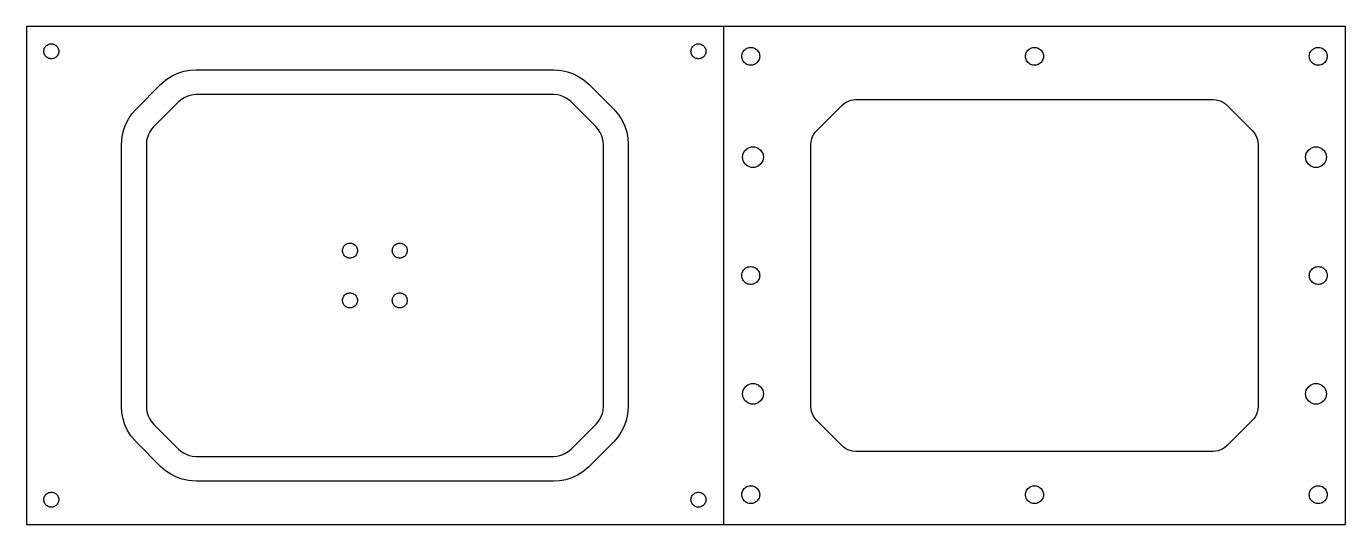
# Model space of a CAD drawing. Extents: x 2 to 407, y 2 to 102.
# Drawn here: x 2.2 to 267.2, y 1.8 to 101.8 of the extents above; entities that cross this region are included whole.
import ezdxf

# ---------------------------------------------------------------- set-up
doc = ezdxf.new("R2010")
doc.units = 0
doc.layers.add('Layer_1', color=7, linetype='CONTINUOUS')

msp = doc.modelspace()

# ---------------------------------------------------------------- linework, layer by layer
at = {"layer": 'Layer_1', "color": 7}
for p, q in [((142.168256, 101.807948), (2.168254, 101.807948)), ((2.168254, 101.807948), (2.168254, 1.807937)), ((267.168255, 101.807948), (142.168256, 101.807948)), ((142.168256, 101.807948), (142.168256, 1.807937)), ((267.168255, 1.807937), (267.168255, 101.807948)), ((6.212154, 97.963749), (6.364554, 98.074447)), ((6.364554, 98.074447), (6.529555, 98.165148)), ((6.529555, 98.165148), (6.704756, 98.234549)), ((6.704756, 98.234549), (6.887156, 98.281347)), ((6.887156, 98.281347), (7.074055, 98.304941)), ((7.074055, 98.30495), (7.262455, 98.30495)), ((7.262455, 98.30495), (7.449354, 98.281356)), ((7.449354, 98.281347), (7.631755, 98.234549)), ((7.631755, 98.234549), (7.806955, 98.165148)), ((7.806955, 98.165148), (7.971957, 98.074447)), ((7.971957, 98.074447), (8.124357, 97.963749)), ((136.212154, 97.963749), (136.364554, 98.074447)), ((136.364554, 98.074447), (136.529555, 98.165148)), ((136.529555, 98.165148), (136.704756, 98.234549)), ((136.704756, 98.234549), (136.887156, 98.281347)), ((136.887156, 98.281347), (137.074055, 98.304941)), ((137.074055, 98.30495), (137.262455, 98.30495)), ((137.262455, 98.30495), (137.449354, 98.281356)), ((137.449354, 98.281347), (137.631754, 98.234549)), ((137.631754, 98.234549), (137.806955, 98.165148)), ((137.806955, 98.165148), (137.971956, 98.074447)), ((137.971956, 98.074447), (138.124356, 97.963749)), ((5.668256, 96.807947), (5.680052, 96.995949)), ((5.680055, 96.619948), (5.668258, 96.807947)), ((5.680055, 96.995949), (5.715356, 97.180949)), ((5.715356, 96.434948), (5.680055, 96.619948)), ((5.715356, 97.180949), (5.773555, 97.360149)), ((5.773555, 96.255748), (5.715356, 96.434948)), ((5.773555, 97.360149), (5.853755, 97.530549)), ((5.853755, 96.085348), (5.773555, 96.255748)), ((5.853755, 97.530549), (5.954756, 97.689649)), ((5.954756, 95.926248), (5.853755, 96.085348)), ((5.954756, 97.689649), (6.074856, 97.834748)), ((6.074856, 95.781149), (5.954756, 95.926248)), ((6.074856, 97.834748), (6.212154, 97.963749)), ((6.212154, 95.652148), (6.074856, 95.781149)), ((6.364554, 95.541449), (6.212154, 95.652148)), ((6.529555, 95.450647), (6.364554, 95.541449)), ((6.704756, 95.381348), (6.529555, 95.450647)), ((7.806955, 95.450647), (7.631755, 95.381348)), ((7.971957, 95.541449), (7.806955, 95.450647)), ((8.124357, 95.652148), (7.971957, 95.541449)), ((8.124357, 97.963749), (8.261756, 97.834748)), ((8.261756, 95.781149), (8.124357, 95.652148)), ((8.261756, 97.834748), (8.381754, 97.689649)), ((8.381754, 95.926248), (8.261756, 95.781149)), ((8.381754, 97.689649), (8.482756, 97.530549)), ((8.482756, 96.085348), (8.381754, 95.926248)), ((8.482756, 97.530549), (8.562955, 97.360149)), ((8.562955, 96.255748), (8.482756, 96.085348)), ((8.562955, 97.360149), (8.621155, 97.180949)), ((8.621155, 96.434948), (8.562955, 96.255748)), ((8.621155, 97.180949), (8.656455, 96.995949)), ((8.656455, 96.619948), (8.621155, 96.434948)), ((8.656455, 96.995949), (8.668255, 96.807947)), ((8.668255, 96.807947), (8.656458, 96.619948)), ((135.668255, 96.807947), (135.680052, 96.995949)), ((135.680055, 96.619948), (135.668255, 96.807947)), ((135.680055, 96.995949), (135.715355, 97.180949)), ((135.715355, 96.434948), (135.680055, 96.619948)), ((135.715355, 97.180949), (135.773555, 97.360149)), ((135.773555, 96.255748), (135.715355, 96.434948)), ((135.773555, 97.360149), (135.853754, 97.530549)), ((135.853754, 96.085348), (135.773555, 96.255748)), ((135.853754, 97.530549), (135.954756, 97.689649)), ((135.954756, 95.926248), (135.853754, 96.085348)), ((135.954756, 97.689649), (136.074754, 97.834748)), ((136.074754, 95.781149), (135.954756, 95.926248)), ((136.074754, 97.834748), (136.212154, 97.963749)), ((136.212154, 95.652148), (136.074754, 95.781149)), ((136.364554, 95.541449), (136.212154, 95.652148)), ((136.529555, 95.450647), (136.364554, 95.541449)), ((136.704756, 95.381348), (136.529555, 95.450647)), ((137.806955, 95.450647), (137.631754, 95.381348)), ((137.971956, 95.541449), (137.806955, 95.450647)), ((138.124356, 95.652148), (137.971956, 95.541449)), ((138.124356, 97.963749), (138.261654, 97.834748)), ((138.261654, 95.781149), (138.124356, 95.652148)), ((138.261654, 97.834748), (138.381754, 97.689649)), ((138.381754, 95.926248), (138.261654, 95.781149)), ((138.381754, 97.689649), (138.482756, 97.530549)), ((138.482756, 96.085348), (138.381754, 95.926248)), ((138.482756, 97.530549), (138.562955, 97.360149)), ((138.562955, 96.255748), (138.482756, 96.085348)), ((138.562955, 97.360149), (138.621155, 97.180949)), ((138.621155, 96.434948), (138.562955, 96.255748)), ((138.621155, 97.180949), (138.656455, 96.995949)), ((138.656455, 96.619948), (138.621155, 96.434948)), ((138.656455, 96.995949), (138.668252, 96.807947)), ((138.668255, 96.807947), (138.656458, 96.619948)), ((145.868255, 95.807949), (145.88245, 96.033549)), ((145.882456, 95.582349), (145.86826, 95.807949)), ((145.882456, 96.033549), (145.924854, 96.255548)), ((145.924854, 95.360347), (145.882456, 95.582349)), ((145.924854, 96.255548), (145.994656, 96.470548)), ((145.994656, 96.470548), (146.090956, 96.675049)), ((146.090956, 96.675049), (146.212055, 96.865949)), ((146.212055, 96.865949), (146.356155, 97.040148)), ((146.356155, 97.040148), (146.520857, 97.194848)), ((146.520857, 97.194848), (146.703756, 97.327747)), ((146.703756, 97.327747), (146.901857, 97.436648)), ((146.901857, 97.436648), (147.112056, 97.519847)), ((147.112056, 97.519847), (147.330956, 97.576049)), ((147.330956, 97.576049), (147.555255, 97.604347)), ((147.555255, 97.604347), (147.781256, 97.604347)), ((147.781256, 97.604347), (148.005554, 97.576049)), ((148.005554, 97.576049), (148.224454, 97.519847)), ((148.224454, 97.519847), (148.434656, 97.436648)), ((148.434656, 97.436648), (148.632757, 97.327747)), ((148.632757, 97.327747), (148.815656, 97.194848)), ((148.815656, 97.194848), (148.980356, 97.040148)), ((148.980356, 97.040148), (149.124456, 96.865949)), ((149.124456, 96.865949), (149.245656, 96.675049)), ((149.245656, 96.675049), (149.341857, 96.470548)), ((149.341857, 96.470548), (149.411755, 96.255548)), ((149.411755, 96.255548), (149.454054, 96.033549)), ((149.454054, 95.582349), (149.411755, 95.360347)), ((149.454054, 96.033549), (149.46825, 95.807949)), ((149.468256, 95.807949), (149.45406, 95.582349)), ((202.868266, 95.807949), (202.882455, 96.033549)), ((202.882455, 95.582349), (202.868266, 95.807949)), ((202.882455, 96.033549), (202.924816, 96.255548)), ((202.924816, 95.360347), (202.882455, 95.582349)), ((202.924816, 96.255548), (202.994675, 96.470548)), ((202.994675, 96.470548), (203.090906, 96.675049)), ((203.090906, 96.675049), (203.212035, 96.865949)), ((203.212035, 96.865949), (203.356125, 97.040148)), ((203.356125, 97.040148), (203.520906, 97.194848)), ((203.520906, 97.194848), (203.703777, 97.327747)), ((203.703777, 97.327747), (203.901867, 97.436648)), ((203.901867, 97.436648), (204.112027, 97.519847)), ((204.112027, 97.519847), (204.330975, 97.576049)), ((204.330975, 97.576049), (204.555233, 97.604347)), ((204.555233, 97.604347), (204.781278, 97.604347)), ((204.781278, 97.604347), (205.005536, 97.576049)), ((205.005536, 97.576049), (205.224484, 97.519847)), ((205.224484, 97.519847), (205.434643, 97.436648)), ((205.434643, 97.436648), (205.632734, 97.327747)), ((205.632734, 97.327747), (205.815605, 97.194848)), ((205.815605, 97.194848), (205.980386, 97.040148)), ((205.980386, 97.040148), (206.124476, 96.865949)), ((206.124476, 96.865949), (206.245605, 96.675049)), ((206.245605, 96.675049), (206.341836, 96.470548)), ((206.341836, 96.470548), (206.411695, 96.255548)), ((206.411695, 96.255548), (206.454056, 96.033549)), ((206.454056, 95.582349), (206.411695, 95.360347)), ((206.454056, 96.033549), (206.468245, 95.807949)), ((206.468245, 95.807949), (206.454056, 95.582349)), ((259.868255, 95.807949), (259.882451, 96.033549)), ((259.882457, 95.582349), (259.868261, 95.807949)), ((259.882457, 96.033549), (259.924756, 96.255548)), ((259.924756, 95.360347), (259.882457, 95.582349)), ((259.924756, 96.255548), (259.994654, 96.470548)), ((259.994654, 96.470548), (260.090855, 96.675049)), ((260.090855, 96.675049), (260.212055, 96.865949)), ((260.212055, 96.865949), (260.356155, 97.040148)), ((260.356155, 97.040148), (260.520855, 97.194848)), ((260.520855, 97.194848), (260.703754, 97.327747)), ((260.703754, 97.327747), (260.901855, 97.436648)), ((260.901855, 97.436648), (261.112056, 97.519847)), ((261.112056, 97.519847), (261.330956, 97.576049)), ((261.330956, 97.576049), (261.555255, 97.604347)), ((261.555255, 97.604347), (261.781256, 97.604347)), ((261.781256, 97.604347), (262.005555, 97.576049)), ((262.005555, 97.576049), (262.224455, 97.519847)), ((262.224455, 97.519847), (262.434654, 97.436648)), ((262.434654, 97.436648), (262.632754, 97.327747)), ((262.632754, 97.327747), (262.815654, 97.194848)), ((262.815654, 97.194848), (262.980356, 97.040148)), ((262.980356, 97.040148), (263.124456, 96.865949)), ((263.124456, 96.865949), (263.245555, 96.675049)), ((263.245555, 96.675049), (263.341855, 96.470548)), ((263.341855, 96.470548), (263.411657, 96.255548)), ((263.411657, 96.255548), (263.454055, 96.033549)), ((263.454055, 95.582349), (263.411657, 95.360347)), ((263.454055, 96.033549), (263.468251, 95.807949)), ((263.468256, 95.807949), (263.454061, 95.582349)), ((6.887156, 95.334549), (6.704756, 95.381348)), ((7.074055, 95.310848), (6.887156, 95.334555)), ((7.262455, 95.310848), (7.074055, 95.310848)), ((7.449354, 95.334549), (7.262455, 95.310843)), ((7.631755, 95.381348), (7.449354, 95.334549)), ((32.585654, 92.407149), (33.779957, 92.795148)), ((33.779957, 92.795148), (35.013556, 93.030448)), ((35.013556, 93.030448), (36.266857, 93.109349)), ((36.266857, 93.109349), (108.069654, 93.109349)), ((108.069654, 93.109349), (109.633955, 92.986249)), ((109.633955, 92.986249), (110.859556, 92.712248)), ((136.887156, 95.334549), (136.704756, 95.381348)), ((137.074055, 95.310848), (136.887156, 95.334555)), ((137.262455, 95.310848), (137.074055, 95.310848)), ((137.449354, 95.334549), (137.262455, 95.310843)), ((137.631754, 95.381348), (137.449354, 95.334549)), ((145.994656, 95.145348), (145.924854, 95.360347)), ((146.090956, 94.940748), (145.994656, 95.145348)), ((146.212055, 94.749949), (146.090956, 94.940748)), ((146.356155, 94.575747), (146.212055, 94.749949)), ((146.520857, 94.421047), (146.356155, 94.575747)), ((146.703756, 94.288148), (146.520857, 94.421047)), ((146.901857, 94.179247), (146.703756, 94.288148)), ((147.112056, 94.096048), (146.901857, 94.179247)), ((147.330956, 94.039849), (147.112056, 94.096048)), ((147.555255, 94.011449), (147.330956, 94.039849)), ((147.781256, 94.011449), (147.555255, 94.011449)), ((148.005554, 94.039849), (147.781256, 94.011449)), ((148.224454, 94.096048), (148.005554, 94.039849)), ((148.434656, 94.179247), (148.224454, 94.096048)), ((148.632757, 94.288148), (148.434656, 94.179247)), ((148.815656, 94.421047), (148.632757, 94.288148)), ((148.980356, 94.575747), (148.815656, 94.421047)), ((149.124456, 94.749949), (148.980356, 94.575747)), ((149.245656, 94.940748), (149.124456, 94.749949)), ((149.341857, 95.145348), (149.245656, 94.940748)), ((149.411755, 95.360347), (149.341857, 95.145348)), ((202.994675, 95.145348), (202.924816, 95.360347)), ((203.090906, 94.940748), (202.994675, 95.145348)), ((203.212035, 94.749949), (203.090906, 94.940748)), ((203.356125, 94.575747), (203.212035, 94.749949)), ((203.520906, 94.421047), (203.356125, 94.575747)), ((203.703777, 94.288148), (203.520906, 94.421047)), ((203.901867, 94.179247), (203.703777, 94.288148)), ((204.112027, 94.096048), (203.901867, 94.179247)), ((204.330975, 94.039849), (204.112027, 94.096048)), ((204.555233, 94.011449), (204.330975, 94.039849)), ((204.781278, 94.011449), (204.555233, 94.011449)), ((205.005536, 94.039849), (204.781278, 94.011449)), ((205.224484, 94.096048), (205.005536, 94.039849)), ((205.434643, 94.179247), (205.224484, 94.096048)), ((205.632734, 94.288148), (205.434643, 94.179247)), ((205.815605, 94.421047), (205.632734, 94.288148)), ((205.980386, 94.575747), (205.815605, 94.421047)), ((206.124476, 94.749949), (205.980386, 94.575747)), ((206.245605, 94.940748), (206.124476, 94.749949)), ((206.341836, 95.145348), (206.245605, 94.940748)), ((206.411695, 95.360347), (206.341836, 95.145348)), ((259.994654, 95.145348), (259.924756, 95.360347)), ((260.090855, 94.940748), (259.994654, 95.145348)), ((260.212055, 94.749949), (260.090855, 94.940748)), ((260.356155, 94.575747), (260.212055, 94.749949)), ((260.520855, 94.421047), (260.356155, 94.575747)), ((260.703754, 94.288148), (260.520855, 94.421047)), ((260.901855, 94.179247), (260.703754, 94.288148)), ((261.112056, 94.096048), (260.901855, 94.179247)), ((261.330956, 94.039849), (261.112056, 94.096048)), ((261.555255, 94.011449), (261.330956, 94.039849)), ((261.781256, 94.011449), (261.555255, 94.011449)), ((262.005555, 94.039849), (261.781256, 94.011449)), ((262.224455, 94.096048), (262.005555, 94.039849)), ((262.434654, 94.179247), (262.224455, 94.096048)), ((262.632754, 94.288148), (262.434654, 94.179247)), ((262.815654, 94.421047), (262.632754, 94.288148)), ((262.980356, 94.575747), (262.815654, 94.421047)), ((263.124456, 94.749949), (262.980356, 94.575747)), ((263.245555, 94.940748), (263.124456, 94.749949)), ((263.341855, 95.145348), (263.245555, 94.940748)), ((263.411657, 95.360347), (263.341855, 95.145348)), ((24.195755, 85.180448), (29.195756, 90.180449)), ((29.195756, 90.180449), (30.388955, 91.199548)), ((30.388955, 91.199548), (31.449354, 91.872448)), ((31.449354, 91.872448), (32.585654, 92.407149)), ((110.859556, 92.712248), (112.041155, 92.286947)), ((112.041155, 92.286947), (113.160054, 91.716748)), ((113.160054, 91.716748), (114.198756, 91.010947)), ((114.198756, 91.010947), (115.140754, 90.180449)), ((115.140754, 90.180449), (120.140755, 85.180448)), ((33.858056, 87.490849), (33.327955, 87.154448)), ((34.426254, 87.758249), (33.858056, 87.490849)), ((35.023354, 87.952248), (34.426254, 87.758249)), ((35.640154, 88.069949), (35.023354, 87.952248)), ((36.266857, 88.109347), (35.640154, 88.069949)), ((108.069654, 88.109347), (36.266857, 88.109347)), ((108.851855, 88.047848), (108.069654, 88.109347)), ((109.464656, 87.910849), (108.851855, 88.047848)), ((110.055355, 87.69815), (109.464656, 87.910849)), ((110.614855, 87.413049), (110.055355, 87.69815)), ((23.365356, 84.238449), (24.195755, 85.180448)), ((32.731354, 86.644848), (27.731356, 81.644847)), ((33.327955, 87.154448), (32.731354, 86.644848)), ((111.134155, 87.060147), (110.614855, 87.413049)), ((111.605156, 86.644848), (111.134155, 87.060147)), ((116.605154, 81.644847), (111.605156, 86.644848)), ((120.140755, 85.180448), (121.159854, 83.987249)), ((160.938456, 80.937748), (165.938457, 85.937749)), ((165.938457, 85.937749), (166.415757, 86.345447)), ((166.415757, 86.345447), (166.839855, 86.614549)), ((166.839855, 86.614549), (167.294357, 86.828448)), ((167.294357, 86.828448), (167.772055, 86.983648)), ((167.772055, 86.983648), (168.265557, 87.077848)), ((168.265557, 87.077848), (168.766857, 87.109349)), ((168.766857, 87.109349), (240.569654, 87.109349)), ((240.569654, 87.109349), (241.195355, 87.060147)), ((241.195355, 87.060147), (241.685657, 86.950549)), ((241.685657, 86.950549), (242.158255, 86.780349)), ((242.158255, 86.780349), (242.605856, 86.552347)), ((242.605856, 86.552347), (243.021256, 86.269947)), ((243.021256, 86.269947), (243.398054, 85.937749)), ((243.398054, 85.937749), (248.398055, 80.937748)), ((22.089356, 82.080849), (22.659456, 83.199747)), ((22.659456, 83.199747), (23.365356, 84.238449)), ((121.159854, 83.987249), (121.832754, 82.926847)), ((121.832754, 82.926847), (122.367455, 81.790649)), ((21.266856, 78.109348), (21.389955, 79.673748)), ((21.389955, 79.673748), (21.663956, 80.89925)), ((21.663956, 80.89925), (22.089356, 82.080849)), ((26.465355, 79.504349), (26.328455, 78.891549)), ((26.678055, 80.095049), (26.465355, 79.504349)), ((26.963156, 80.654549), (26.678055, 80.095049)), ((27.316055, 81.173849), (26.963156, 80.654549)), ((27.731356, 81.644847), (27.316055, 81.173849)), ((117.114755, 81.048249), (116.605154, 81.644847)), ((117.451155, 80.518148), (117.114755, 81.048249)), ((117.718555, 79.949947), (117.451155, 80.518148)), ((117.912555, 79.35285), (117.718555, 79.949947)), ((122.367455, 81.790649), (122.755454, 80.596247)), ((122.755454, 80.596247), (122.990754, 79.362648)), ((159.925656, 79.225347), (160.095856, 79.697948)), ((160.095856, 79.697948), (160.323855, 80.145547)), ((160.323855, 80.145547), (160.606255, 80.560947)), ((160.606255, 80.560947), (160.938456, 80.937748)), ((248.398055, 80.937748), (248.805756, 80.460448)), ((248.805756, 80.460448), (249.074855, 80.036347)), ((249.074855, 80.036347), (249.288754, 79.581848)), ((249.288754, 79.581848), (249.443954, 79.104147)), ((21.266856, 25.50656), (21.266856, 78.109348)), ((26.328455, 78.891549), (26.266854, 78.109348)), ((26.266854, 78.109348), (26.266854, 25.50656)), ((118.030255, 78.736047), (117.912555, 79.35285)), ((118.069656, 78.109348), (118.030255, 78.736047)), ((118.069656, 25.50656), (118.069656, 78.109348)), ((122.990754, 79.362648), (123.069655, 78.109348)), ((123.069655, 78.109348), (123.069655, 25.50656)), ((146.140054, 76.270949), (146.500556, 76.88905)), ((146.500556, 76.88905), (147.060356, 77.354948)), ((147.060356, 77.354948), (147.747855, 77.602047)), ((147.747855, 77.602047), (148.468656, 77.602047)), ((148.468656, 77.602047), (149.156155, 77.354948)), ((149.156155, 77.354948), (149.715957, 76.88905)), ((149.715957, 76.88905), (150.076456, 76.270949)), ((159.766855, 78.109348), (159.816055, 78.735048)), ((159.766855, 25.50656), (159.766855, 78.109348)), ((159.816055, 78.735048), (159.925656, 79.225347)), ((249.443954, 79.104147), (249.538154, 78.610648)), ((249.538154, 78.610648), (249.569656, 78.109348)), ((249.569656, 78.109348), (249.569656, 25.50656)), ((259.260055, 76.270949), (259.620554, 76.88905)), ((259.620554, 76.88905), (260.180356, 77.354948)), ((260.180356, 77.354948), (260.867855, 77.602047)), ((260.867855, 77.602047), (261.588656, 77.602047)), ((261.588656, 77.602047), (262.276155, 77.354948)), ((262.276155, 77.354948), (262.835954, 76.88905)), ((262.835954, 76.88905), (263.196457, 76.270949)), ((146.012555, 75.557949), (146.140054, 76.270949)), ((146.140054, 74.844948), (146.012555, 75.557949)), ((146.500556, 74.226847), (146.140054, 74.844948)), ((147.060356, 73.760949), (146.500556, 74.226847)), ((149.715957, 74.226847), (149.156155, 73.760949)), ((150.076456, 74.844948), (149.715957, 74.226847)), ((150.076456, 76.270949), (150.204054, 75.557949)), ((150.204054, 75.557949), (150.076456, 74.844948)), ((259.132457, 75.557949), (259.260055, 76.270949)), ((259.260055, 74.844948), (259.132457, 75.557949)), ((259.620554, 74.226847), (259.260055, 74.844948)), ((260.180356, 73.760949), (259.620554, 74.226847)), ((262.835954, 74.226847), (262.276155, 73.760949)), ((263.196457, 74.844948), (262.835954, 74.226847)), ((263.196457, 76.270949), (263.323956, 75.557949)), ((263.323956, 75.557949), (263.196457, 74.844948)), ((147.747855, 73.513847), (147.060356, 73.760949)), ((148.468656, 73.513847), (147.747855, 73.513847)), ((149.156155, 73.760949), (148.468656, 73.513847)), ((260.867855, 73.513847), (260.180356, 73.760949)), ((261.588656, 73.513847), (260.867855, 73.513847)), ((262.276155, 73.760949), (261.588656, 73.513847)), ((66.887185, 58.281365), (67.074075, 58.305072)), ((67.074075, 58.304987), (67.262445, 58.304987)), ((67.262445, 58.304987), (67.449335, 58.281281)), ((76.887175, 58.281365), (77.074065, 58.305072)), ((77.074065, 58.304987), (77.262435, 58.304987)), ((77.262435, 58.304987), (77.449325, 58.281281)), ((65.668255, 56.80794), (65.680094, 56.995928)), ((65.680095, 56.619951), (65.668256, 56.80794)), ((65.680095, 56.995928), (65.715385, 57.180981)), ((65.715385, 56.434898), (65.680095, 56.619951)), ((65.715385, 57.180981), (65.773605, 57.360136)), ((65.773605, 56.255744), (65.715385, 56.434898)), ((65.773605, 57.360136), (65.853805, 57.53057)), ((65.853805, 56.08531), (65.773605, 56.255744)), ((65.853805, 57.53057), (65.954735, 57.68963)), ((65.954735, 55.926277), (65.853805, 56.08531)), ((65.954735, 57.68963), (66.074815, 57.834749)), ((66.074815, 55.78113), (65.954735, 55.926277)), ((66.074815, 57.834749), (66.212125, 57.963696)), ((66.212125, 55.652155), (66.074815, 55.78113)), ((66.212125, 57.963696), (66.364525, 58.07444)), ((66.364525, 55.541467), (66.212125, 55.652155)), ((66.364525, 58.07444), (66.529595, 58.165174)), ((66.529595, 58.165174), (66.704735, 58.234516)), ((66.704735, 58.234516), (66.887185, 58.281365)), ((67.449335, 58.281365), (67.631785, 58.234516)), ((67.631785, 58.234516), (67.806925, 58.165174)), ((67.806925, 58.165174), (67.971995, 58.07444)), ((67.971995, 58.07444), (68.124405, 57.963696)), ((68.124405, 55.652155), (67.971995, 55.541467)), ((68.124405, 57.963696), (68.261715, 57.834749)), ((68.261715, 55.78113), (68.124405, 55.652155)), ((68.261715, 57.834749), (68.381785, 57.68963)), ((68.381785, 55.926277), (68.261715, 55.78113)), ((68.381785, 57.68963), (68.482725, 57.53057)), ((68.482725, 56.08531), (68.381785, 55.926277)), ((68.482725, 57.53057), (68.562925, 57.360136)), ((68.562925, 56.255744), (68.482725, 56.08531)), ((68.562925, 57.360136), (68.621135, 57.180981)), ((68.621135, 56.434898), (68.562925, 56.255744)), ((68.621135, 57.180981), (68.656425, 56.995928)), ((68.656425, 56.619951), (68.621135, 56.434898)), ((68.668255, 56.80794), (68.656424, 56.619951)), ((68.656425, 56.995928), (68.668256, 56.80794)), ((75.680085, 56.619951), (75.668254, 56.80794)), ((75.668255, 56.80794), (75.680086, 56.995928)), ((75.680085, 56.995928), (75.715375, 57.180981)), ((75.715375, 56.434898), (75.680085, 56.619951)), ((75.715375, 57.180981), (75.773585, 57.360136)), ((75.773585, 56.255744), (75.715375, 56.434898)), ((75.773585, 57.360136), (75.853785, 57.53057)), ((75.853785, 56.08531), (75.773585, 56.255744)), ((75.853785, 57.53057), (75.954725, 57.68963)), ((75.954725, 55.926277), (75.853785, 56.08531)), ((75.954725, 57.68963), (76.074795, 57.834749)), ((76.074795, 55.78113), (75.954725, 55.926277)), ((76.074795, 57.834749), (76.212105, 57.963696)), ((76.212105, 55.652155), (76.074795, 55.78113)), ((76.212105, 57.963696), (76.364515, 58.07444)), ((76.364515, 55.541467), (76.212105, 55.652155)), ((76.364515, 58.07444), (76.529585, 58.165174)), ((76.529585, 58.165174), (76.704725, 58.234516)), ((76.704725, 58.234516), (76.887175, 58.281365)), ((77.449325, 58.281365), (77.631775, 58.234516)), ((77.631775, 58.234516), (77.806915, 58.165174)), ((77.806915, 58.165174), (77.971985, 58.07444)), ((77.971985, 58.07444), (78.124385, 57.963696)), ((78.124385, 55.652155), (77.971985, 55.541467)), ((78.124385, 57.963696), (78.261695, 57.834749)), ((78.261695, 55.78113), (78.124385, 55.652155)), ((78.261695, 57.834749), (78.381775, 57.68963)), ((78.381775, 55.926277), (78.261695, 55.78113)), ((78.381775, 57.68963), (78.482705, 57.53057)), ((78.482705, 56.08531), (78.381775, 55.926277)), ((78.482705, 57.53057), (78.562905, 57.360136)), ((78.562905, 56.255744), (78.482705, 56.08531)), ((78.562905, 57.360136), (78.621125, 57.180981)), ((78.621125, 56.434898), (78.562905, 56.255744)), ((78.621125, 57.180981), (78.656415, 56.995928)), ((78.656415, 56.619951), (78.621125, 56.434898)), ((78.656415, 56.995928), (78.668254, 56.80794)), ((78.668255, 56.80794), (78.656416, 56.619951)), ((66.529595, 55.450705), (66.364525, 55.541467)), ((66.704735, 55.381363), (66.529595, 55.450705)), ((66.887185, 55.334514), (66.704735, 55.381363)), ((67.074075, 55.310892), (66.887185, 55.334598)), ((67.262445, 55.310892), (67.074075, 55.310892)), ((67.449335, 55.334514), (67.262445, 55.310807)), ((67.631785, 55.381363), (67.449335, 55.334514)), ((67.806925, 55.450705), (67.631785, 55.381363)), ((67.971995, 55.541467), (67.806925, 55.450705)), ((76.529585, 55.450705), (76.364515, 55.541467)), ((76.704725, 55.381363), (76.529585, 55.450705)), ((76.887175, 55.334514), (76.704725, 55.381363)), ((77.074065, 55.310892), (76.887175, 55.334598)), ((77.262435, 55.310892), (77.074065, 55.310892)), ((77.449325, 55.334514), (77.262435, 55.310807)), ((77.631775, 55.381363), (77.449325, 55.334514)), ((77.806915, 55.450705), (77.631775, 55.381363)), ((77.971985, 55.541467), (77.806915, 55.450705)), ((146.212055, 52.865944), (146.356155, 53.040132)), ((146.356155, 53.040132), (146.520857, 53.194874)), ((146.520857, 53.194874), (146.703756, 53.327716)), ((146.703756, 53.327716), (146.901857, 53.436626)), ((146.901857, 53.436626), (147.112056, 53.519853)), ((147.112056, 53.519853), (147.330956, 53.576072)), ((147.330956, 53.576072), (147.555255, 53.604407)), ((147.555255, 53.604407), (147.781256, 53.604407)), ((147.781256, 53.604407), (148.005554, 53.576072)), ((148.005554, 53.576072), (148.224454, 53.519853)), ((148.224454, 53.519853), (148.434656, 53.436626)), ((148.434656, 53.436626), (148.632757, 53.327716)), ((148.632757, 53.327716), (148.815656, 53.194874)), ((148.815656, 53.194874), (148.980356, 53.040132)), ((148.980356, 53.040132), (149.124456, 52.865944)), ((260.212055, 52.865944), (260.356155, 53.040132)), ((260.356155, 53.040132), (260.520855, 53.194874)), ((260.520855, 53.194874), (260.703754, 53.327716)), ((260.703754, 53.327716), (260.901855, 53.436626)), ((260.901855, 53.436626), (261.112056, 53.519853)), ((261.112056, 53.519853), (261.330956, 53.576072)), ((261.330956, 53.576072), (261.555255, 53.604407)), ((261.555255, 53.604407), (261.781256, 53.604407)), ((261.781256, 53.604407), (262.005555, 53.576072)), ((262.005555, 53.576072), (262.224455, 53.519853)), ((262.224455, 53.519853), (262.434654, 53.436626)), ((262.434654, 53.436626), (262.632754, 53.327716)), ((262.632754, 53.327716), (262.815654, 53.194874)), ((262.815654, 53.194874), (262.980356, 53.040132)), ((262.980356, 53.040132), (263.124456, 52.865944)), ((145.868255, 51.80795), (145.88245, 52.03353)), ((145.882456, 51.582369), (145.86826, 51.80795)), ((145.882456, 52.03353), (145.924854, 52.255582)), ((145.924854, 51.360317), (145.882456, 51.582369)), ((145.924854, 52.255582), (145.994656, 52.470551)), ((145.994656, 51.145348), (145.924854, 51.360317)), ((145.994656, 52.470551), (146.090956, 52.675077)), ((146.090956, 50.940794), (145.994656, 51.145348)), ((146.090956, 52.675077), (146.212055, 52.865944)), ((146.212055, 50.749955), (146.090956, 50.940794)), ((146.356155, 50.575767), (146.212055, 50.749955)), ((146.520857, 50.421025), (146.356155, 50.575767)), ((146.703756, 50.288155), (146.520857, 50.421025)), ((148.815656, 50.421025), (148.632757, 50.288155)), ((148.980356, 50.575767), (148.815656, 50.421025)), ((149.124456, 50.749955), (148.980356, 50.575767)), ((149.124456, 52.865944), (149.245656, 52.675077)), ((149.245656, 50.940794), (149.124456, 50.749955)), ((149.245656, 52.675077), (149.341857, 52.470551)), ((149.341857, 51.145348), (149.245656, 50.940794)), ((149.341857, 52.470551), (149.411755, 52.255582)), ((149.411755, 51.360317), (149.341857, 51.145348)), ((149.411755, 52.255582), (149.454054, 52.03353)), ((149.454054, 51.582369), (149.411755, 51.360317)), ((149.454054, 52.03353), (149.46825, 51.80795)), ((149.468256, 51.80795), (149.45406, 51.582369)), ((259.868255, 51.80795), (259.882451, 52.03353)), ((259.882457, 51.582369), (259.868261, 51.80795)), ((259.882457, 52.03353), (259.924756, 52.255582)), ((259.924756, 51.360317), (259.882457, 51.582369)), ((259.924756, 52.255582), (259.994654, 52.470551)), ((259.994654, 51.145348), (259.924756, 51.360317)), ((259.994654, 52.470551), (260.090855, 52.675077)), ((260.090855, 50.940794), (259.994654, 51.145348)), ((260.090855, 52.675077), (260.212055, 52.865944)), ((260.212055, 50.749955), (260.090855, 50.940794)), ((260.356155, 50.575767), (260.212055, 50.749955)), ((260.520855, 50.421025), (260.356155, 50.575767)), ((260.703754, 50.288155), (260.520855, 50.421025)), ((262.815654, 50.421025), (262.632754, 50.288155)), ((262.980356, 50.575767), (262.815654, 50.421025)), ((263.124456, 50.749955), (262.980356, 50.575767)), ((263.124456, 52.865944), (263.245555, 52.675077)), ((263.245555, 50.940794), (263.124456, 50.749955)), ((263.245555, 52.675077), (263.341855, 52.470551)), ((263.341855, 51.145348), (263.245555, 50.940794)), ((263.341855, 52.470551), (263.411657, 52.255582)), ((263.411657, 51.360317), (263.341855, 51.145348)), ((263.411657, 52.255582), (263.454055, 52.03353)), ((263.454055, 51.582369), (263.411657, 51.360317)), ((263.454055, 52.03353), (263.468251, 51.80795)), ((263.468256, 51.80795), (263.454061, 51.582369)), ((65.954735, 47.689622), (66.074815, 47.834769)), ((66.074815, 47.834769), (66.212125, 47.963716)), ((66.212125, 47.963716), (66.364525, 48.074432)), ((66.364525, 48.074432), (66.529595, 48.165194)), ((66.529595, 48.165194), (66.704735, 48.234536)), ((66.704735, 48.234536), (66.887185, 48.281385)), ((66.887185, 48.281385), (67.074075, 48.305092)), ((67.074075, 48.305007), (67.262445, 48.305007)), ((67.262445, 48.305007), (67.449335, 48.281301)), ((67.449335, 48.281385), (67.631785, 48.234536)), ((67.631785, 48.234536), (67.806925, 48.165194)), ((67.806925, 48.165194), (67.971995, 48.074432)), ((67.971995, 48.074432), (68.124405, 47.963716)), ((68.124405, 47.963716), (68.261715, 47.834769)), ((68.261715, 47.834769), (68.381785, 47.689622)), ((75.954725, 47.689622), (76.074795, 47.834769)), ((76.074795, 47.834769), (76.212105, 47.963716)), ((76.212105, 47.963716), (76.364515, 48.074432)), ((76.364515, 48.074432), (76.529585, 48.165194)), ((76.529585, 48.165194), (76.704725, 48.234536)), ((76.704725, 48.234536), (76.887175, 48.281385)), ((76.887175, 48.281385), (77.074065, 48.305092)), ((77.074065, 48.305007), (77.262435, 48.305007)), ((77.262435, 48.305007), (77.449325, 48.281301)), ((77.449325, 48.281385), (77.631775, 48.234536)), ((77.631775, 48.234536), (77.806915, 48.165194)), ((77.806915, 48.165194), (77.971985, 48.074432)), ((77.971985, 48.074432), (78.124385, 47.963716)), ((78.124385, 47.963716), (78.261695, 47.834769)), ((78.261695, 47.834769), (78.381775, 47.689622)), ((146.901857, 50.179273), (146.703756, 50.288155)), ((147.112056, 50.096046), (146.901857, 50.179273)), ((147.330956, 50.039827), (147.112056, 50.096046)), ((147.555255, 50.011492), (147.330956, 50.039827)), ((147.781256, 50.011492), (147.555255, 50.011492)), ((148.005554, 50.039827), (147.781256, 50.011492)), ((148.224454, 50.096046), (148.005554, 50.039827)), ((148.434656, 50.179273), (148.224454, 50.096046)), ((148.632757, 50.288155), (148.434656, 50.179273)), ((260.901855, 50.179273), (260.703754, 50.288155)), ((261.112056, 50.096046), (260.901855, 50.179273)), ((261.330956, 50.039827), (261.112056, 50.096046)), ((261.555255, 50.011492), (261.330956, 50.039827)), ((261.781256, 50.011492), (261.555255, 50.011492)), ((262.005555, 50.039827), (261.781256, 50.011492)), ((262.224455, 50.096046), (262.005555, 50.039827)), ((262.434654, 50.179273), (262.224455, 50.096046)), ((262.632754, 50.288155), (262.434654, 50.179273)), ((65.668255, 46.80796), (65.680094, 46.995948)), ((65.680095, 46.619971), (65.668256, 46.80796)), ((65.680095, 46.995948), (65.715385, 47.181001)), ((65.715385, 46.434918), (65.680095, 46.619971)), ((65.715385, 47.181001), (65.773605, 47.360156)), ((65.773605, 46.255764), (65.715385, 46.434918)), ((65.773605, 47.360156), (65.853805, 47.53059)), ((65.853805, 46.08533), (65.773605, 46.255764)), ((65.853805, 47.53059), (65.954735, 47.689622)), ((65.954735, 45.926269), (65.853805, 46.08533)), ((66.074815, 45.78115), (65.954735, 45.926269)), ((66.212125, 45.652175), (66.074815, 45.78115)), ((66.364525, 45.541459), (66.212125, 45.652175)), ((66.529595, 45.450696), (66.364525, 45.541459)), ((66.704735, 45.381383), (66.529595, 45.450696)), ((66.887185, 45.334534), (66.704735, 45.381383)), ((67.074075, 45.310912), (66.887185, 45.334618)), ((67.262445, 45.310912), (67.074075, 45.310912)), ((67.449335, 45.334534), (67.262445, 45.310827)), ((67.631785, 45.381383), (67.449335, 45.334534)), ((67.806925, 45.450696), (67.631785, 45.381383)), ((67.971995, 45.541459), (67.806925, 45.450696)), ((68.124405, 45.652175), (67.971995, 45.541459)), ((68.261715, 45.78115), (68.124405, 45.652175)), ((68.381785, 45.926269), (68.261715, 45.78115)), ((68.381785, 47.689622), (68.482725, 47.53059)), ((68.482725, 46.08533), (68.381785, 45.926269)), ((68.482725, 47.53059), (68.562925, 47.360156)), ((68.562925, 46.255764), (68.482725, 46.08533)), ((68.562925, 47.360156), (68.621135, 47.181001)), ((68.621135, 46.434918), (68.562925, 46.255764)), ((68.621135, 47.181001), (68.656425, 46.995948)), ((68.656425, 46.619971), (68.621135, 46.434918)), ((68.668255, 46.80796), (68.656424, 46.619971)), ((68.656425, 46.995948), (68.668256, 46.80796)), ((75.680085, 46.619971), (75.668254, 46.80796)), ((75.668255, 46.80796), (75.680086, 46.995948)), ((75.680085, 46.995948), (75.715375, 47.181001)), ((75.715375, 46.434918), (75.680085, 46.619971)), ((75.715375, 47.181001), (75.773585, 47.360156)), ((75.773585, 46.255764), (75.715375, 46.434918)), ((75.773585, 47.360156), (75.853785, 47.53059)), ((75.853785, 46.08533), (75.773585, 46.255764)), ((75.853785, 47.53059), (75.954725, 47.689622)), ((75.954725, 45.926269), (75.853785, 46.08533)), ((76.074795, 45.78115), (75.954725, 45.926269)), ((76.212105, 45.652175), (76.074795, 45.78115)), ((76.364515, 45.541459), (76.212105, 45.652175)), ((76.529585, 45.450696), (76.364515, 45.541459)), ((76.704725, 45.381383), (76.529585, 45.450696)), ((76.887175, 45.334534), (76.704725, 45.381383)), ((77.074065, 45.310912), (76.887175, 45.334618)), ((77.262435, 45.310912), (77.074065, 45.310912)), ((77.449325, 45.334534), (77.262435, 45.310827)), ((77.631775, 45.381383), (77.449325, 45.334534)), ((77.806915, 45.450696), (77.631775, 45.381383)), ((77.971985, 45.541459), (77.806915, 45.450696)), ((78.124385, 45.652175), (77.971985, 45.541459)), ((78.261695, 45.78115), (78.124385, 45.652175)), ((78.381775, 45.926269), (78.261695, 45.78115)), ((78.381775, 47.689622), (78.482705, 47.53059)), ((78.482705, 46.08533), (78.381775, 45.926269)), ((78.482705, 47.53059), (78.562905, 47.360156)), ((78.562905, 46.255764), (78.482705, 46.08533)), ((78.562905, 47.360156), (78.621125, 47.181001)), ((78.621125, 46.434918), (78.562905, 46.255764)), ((78.621125, 47.181001), (78.656415, 46.995948)), ((78.656415, 46.619971), (78.621125, 46.434918)), ((78.656415, 46.995948), (78.668254, 46.80796)), ((78.668255, 46.80796), (78.656416, 46.619971)), ((146.140054, 28.77094), (146.500556, 29.389035)), ((146.500556, 29.389035), (147.060356, 29.854955)), ((147.060356, 29.854955), (147.747855, 30.102041)), ((147.747855, 30.102041), (148.468656, 30.102041)), ((148.468656, 30.102041), (149.156155, 29.854955)), ((149.156155, 29.854955), (149.715957, 29.389035)), ((149.715957, 29.389035), (150.076456, 28.77094)), ((259.260055, 28.77094), (259.620554, 29.389035)), ((259.620554, 29.389035), (260.180356, 29.854955)), ((260.180356, 29.854955), (260.867855, 30.102041)), ((260.867855, 30.102041), (261.588656, 30.102041)), ((261.588656, 30.102041), (262.276155, 29.854955)), ((262.276155, 29.854955), (262.835954, 29.389035)), ((262.835954, 29.389035), (263.196457, 28.77094)), ((146.012555, 28.057962), (146.140054, 28.77094)), ((146.140054, 27.344956), (146.012555, 28.057962)), ((146.500556, 26.726861), (146.140054, 27.344956)), ((147.060356, 26.26094), (146.500556, 26.726861)), ((149.715957, 26.726861), (149.156155, 26.26094)), ((150.076456, 27.344956), (149.715957, 26.726861)), ((150.076456, 28.77094), (150.204054, 28.057962)), ((150.204054, 28.057962), (150.076456, 27.344956)), ((259.132457, 28.057962), (259.260055, 28.77094)), ((259.260055, 27.344956), (259.132457, 28.057962)), ((259.620554, 26.726861), (259.260055, 27.344956)), ((260.180356, 26.26094), (259.620554, 26.726861)), ((262.835954, 26.726861), (262.276155, 26.26094)), ((263.196457, 27.344956), (262.835954, 26.726861)), ((263.196457, 28.77094), (263.323956, 28.057962)), ((263.323956, 28.057962), (263.196457, 27.344956)), ((21.345756, 24.253239), (21.266856, 25.50656)), ((21.581056, 23.019646), (21.345756, 24.253239)), ((26.266854, 25.50656), (26.306255, 24.879857)), ((26.306255, 24.879857), (26.423956, 24.263061)), ((26.423956, 24.263061), (26.617955, 23.665935)), ((117.658456, 23.520844), (117.871155, 24.111536)), ((117.871155, 24.111536), (118.008056, 24.724353)), ((118.008056, 24.724353), (118.069656, 25.50656)), ((122.946555, 23.942146), (122.672554, 22.716652)), ((123.069655, 25.50656), (122.946555, 23.942146)), ((147.747855, 26.013854), (147.060356, 26.26094)), ((148.468656, 26.013854), (147.747855, 26.013854)), ((149.156155, 26.26094), (148.468656, 26.013854)), ((159.798357, 25.005249), (159.766855, 25.50656)), ((159.892557, 24.511755), (159.798357, 25.005249)), ((160.047757, 24.034037), (159.892557, 24.511755)), ((160.261656, 23.579547), (160.047757, 24.034037)), ((249.240655, 23.917959), (249.012656, 23.470355)), ((249.410855, 24.39054), (249.240655, 23.917959)), ((249.520456, 24.880845), (249.410855, 24.39054)), ((249.569656, 25.50656), (249.520456, 24.880845)), ((260.867855, 26.013854), (260.180356, 26.26094)), ((261.588656, 26.013854), (260.867855, 26.013854)), ((262.276155, 26.26094), (261.588656, 26.013854)), ((21.969055, 21.825253), (21.581056, 23.019646)), ((22.503757, 20.689055), (21.969055, 21.825253)), ((26.617955, 23.665935), (26.885355, 23.097737)), ((26.885355, 23.097737), (27.221756, 22.567639)), ((27.221756, 22.567639), (27.731356, 21.971049)), ((27.731356, 21.971049), (32.731354, 16.971059)), ((111.605156, 16.971059), (116.605154, 21.971049)), ((116.605154, 21.971049), (117.020456, 22.44205)), ((117.020456, 22.44205), (117.373355, 22.961339)), ((117.373355, 22.961339), (117.658456, 23.520844)), ((122.247155, 21.535044), (121.677055, 20.416146)), ((122.672554, 22.716652), (122.247155, 21.535044)), ((160.530754, 23.155451), (160.261656, 23.579547)), ((160.938456, 22.678157), (160.530754, 23.155451)), ((165.938457, 17.678139), (160.938456, 22.678157)), ((248.398055, 22.678157), (243.398054, 17.678139)), ((248.730256, 23.054952), (248.398055, 22.678157)), ((249.012656, 23.470355), (248.730256, 23.054952)), ((23.176656, 19.628661), (22.503757, 20.689055)), ((24.195755, 18.435454), (23.176656, 19.628661)), ((120.971155, 19.377455), (120.140755, 18.435454)), ((121.677055, 20.416146), (120.971155, 19.377455)), ((29.195756, 13.435436), (24.195755, 18.435454)), ((32.731354, 16.971059), (33.202355, 16.555741)), ((33.202355, 16.555741), (33.721655, 16.20285)), ((33.721655, 16.20285), (34.281155, 15.91775)), ((34.281155, 15.91775), (34.871855, 15.705039)), ((109.910256, 15.857636), (110.478454, 16.125042)), ((110.478454, 16.125042), (111.008555, 16.461451)), ((111.008555, 16.461451), (111.605156, 16.971059)), ((120.140755, 18.435454), (115.140754, 13.435436)), ((166.315255, 17.345935), (165.938457, 17.678139)), ((166.730655, 17.063544), (166.315255, 17.345935)), ((167.178256, 16.835536), (166.730655, 17.063544)), ((167.650854, 16.665356), (167.178256, 16.835536)), ((168.141156, 16.555741), (167.650854, 16.665356)), ((168.766857, 16.50655), (168.141156, 16.555741)), ((240.569654, 16.50655), (168.766857, 16.50655)), ((241.070954, 16.538046), (240.569654, 16.50655)), ((241.564456, 16.632252), (241.070954, 16.538046)), ((242.042154, 16.787446), (241.564456, 16.632252)), ((242.496656, 17.001342), (242.042154, 16.787446)), ((242.920754, 17.270441), (242.496656, 17.001342)), ((243.398054, 17.678139), (242.920754, 17.270441)), ((30.137755, 12.60494), (29.195756, 13.435436)), ((34.871855, 15.705039), (35.484655, 15.568048)), ((35.484655, 15.568048), (36.266857, 15.506552)), ((36.266857, 15.506552), (108.069654, 15.506552)), ((108.069654, 15.506552), (108.696356, 15.54595)), ((108.696356, 15.54595), (109.313156, 15.663637)), ((109.313156, 15.663637), (109.910256, 15.857636)), ((115.140754, 13.435436), (113.947555, 12.41636)), ((31.176457, 11.899159), (30.137755, 12.60494)), ((32.295355, 11.328957), (31.176457, 11.899159)), ((33.476954, 10.903648), (32.295355, 11.328957)), ((34.702555, 10.629639), (33.476954, 10.903648)), ((36.266857, 10.506562), (34.702555, 10.629639)), ((110.556554, 10.82076), (109.322955, 10.585443)), ((111.750856, 11.208759), (110.556554, 10.82076)), ((112.887156, 11.743457), (111.750856, 11.208759)), ((113.947555, 12.41636), (112.887156, 11.743457)), ((6.074856, 7.834736), (6.212154, 7.96374)), ((6.212154, 7.96374), (6.364554, 8.074455)), ((6.364554, 8.074455), (6.529555, 8.165246)), ((6.529555, 8.165246), (6.704756, 8.23456)), ((6.704756, 8.23456), (6.887156, 8.281352)), ((6.887156, 8.281352), (7.074055, 8.305059)), ((7.074055, 8.305059), (7.262455, 8.305059)), ((7.262455, 8.305059), (7.449354, 8.281352)), ((7.449354, 8.281352), (7.631755, 8.23456)), ((7.631755, 8.23456), (7.806955, 8.165246)), ((7.806955, 8.165246), (7.971957, 8.074455)), ((7.971957, 8.074455), (8.124357, 7.96374)), ((8.124357, 7.96374), (8.261756, 7.834736)), ((108.069654, 10.506562), (36.266857, 10.506562)), ((109.322955, 10.585443), (108.069654, 10.506562)), ((136.074754, 7.834736), (136.212154, 7.96374)), ((136.212154, 7.96374), (136.364554, 8.074455)), ((136.364554, 8.074455), (136.529555, 8.165246)), ((136.529555, 8.165246), (136.704756, 8.23456)), ((136.704756, 8.23456), (136.887156, 8.281352)), ((136.887156, 8.281352), (137.074055, 8.305059)), ((137.074055, 8.305059), (137.262455, 8.305059)), ((137.262455, 8.305059), (137.449354, 8.281352)), ((137.449354, 8.281352), (137.631754, 8.23456)), ((137.631754, 8.23456), (137.806955, 8.165246)), ((137.806955, 8.165246), (137.971956, 8.074455)), ((137.971956, 8.074455), (138.124356, 7.96374)), ((138.124356, 7.96374), (138.261654, 7.834736)), ((145.868255, 7.807953), (145.88245, 8.033561)), ((145.882456, 8.033561), (145.924854, 8.255557)), ((145.924854, 8.255557), (145.994656, 8.470554)), ((145.994656, 8.470554), (146.090956, 8.675137)), ((146.090956, 8.675137), (146.212055, 8.865948)), ((146.212055, 8.865948), (146.356155, 9.040135)), ((146.356155, 9.040135), (146.520857, 9.194849)), ((146.520857, 9.194849), (146.703756, 9.327748)), ((146.703756, 9.327748), (146.901857, 9.436657)), ((146.901857, 9.436657), (147.112056, 9.519856)), ((147.112056, 9.519856), (147.330956, 9.576047)), ((147.330956, 9.576047), (147.555255, 9.604438)), ((147.555255, 9.604438), (147.781256, 9.604438)), ((147.781256, 9.604438), (148.005554, 9.576047)), ((148.005554, 9.576047), (148.224454, 9.519856)), ((148.224454, 9.519856), (148.434656, 9.436657)), ((148.434656, 9.436657), (148.632757, 9.327748)), ((148.632757, 9.327748), (148.815656, 9.194849)), ((148.815656, 9.194849), (148.980356, 9.040135)), ((148.980356, 9.040135), (149.124456, 8.865948)), ((149.124456, 8.865948), (149.245656, 8.675137)), ((149.245656, 8.675137), (149.341857, 8.470554)), ((149.341857, 8.470554), (149.411755, 8.255557)), ((149.411755, 8.255557), (149.454054, 8.033561)), ((149.454054, 8.033561), (149.46825, 7.807953)), ((202.868266, 7.807953), (202.882455, 8.033561)), ((202.882455, 8.033561), (202.924816, 8.255557)), ((202.924816, 8.255557), (202.994675, 8.470554)), ((202.994675, 8.470554), (203.090906, 8.675137)), ((203.090906, 8.675137), (203.212035, 8.865948)), ((203.212035, 8.865948), (203.356125, 9.040135)), ((203.356125, 9.040135), (203.520906, 9.194849)), ((203.520906, 9.194849), (203.703777, 9.327748)), ((203.703777, 9.327748), (203.901867, 9.436657)), ((203.901867, 9.436657), (204.112027, 9.519856)), ((204.112027, 9.519856), (204.330975, 9.576047)), ((204.330975, 9.576047), (204.555233, 9.604438)), ((204.555233, 9.604438), (204.781278, 9.604438)), ((204.781278, 9.604438), (205.005536, 9.576047)), ((205.005536, 9.576047), (205.224484, 9.519856)), ((205.224484, 9.519856), (205.434643, 9.436657)), ((205.434643, 9.436657), (205.632734, 9.327748)), ((205.632734, 9.327748), (205.815605, 9.194849)), ((205.815605, 9.194849), (205.980386, 9.040135)), ((205.980386, 9.040135), (206.124476, 8.865948)), ((206.124476, 8.865948), (206.245605, 8.675137)), ((206.245605, 8.675137), (206.341836, 8.470554)), ((206.341836, 8.470554), (206.411695, 8.255557)), ((206.411695, 8.255557), (206.454056, 8.033561)), ((206.454056, 8.033561), (206.468245, 7.807953)), ((259.868255, 7.807953), (259.882451, 8.033561)), ((259.882457, 8.033561), (259.924756, 8.255557)), ((259.924756, 8.255557), (259.994654, 8.470554)), ((259.994654, 8.470554), (260.090855, 8.675137)), ((260.090855, 8.675137), (260.212055, 8.865948)), ((260.212055, 8.865948), (260.356155, 9.040135)), ((260.356155, 9.040135), (260.520855, 9.194849)), ((260.520855, 9.194849), (260.703754, 9.327748)), ((260.703754, 9.327748), (260.901855, 9.436657)), ((260.901855, 9.436657), (261.112056, 9.519856)), ((261.112056, 9.519856), (261.330956, 9.576047)), ((261.330956, 9.576047), (261.555255, 9.604438)), ((261.555255, 9.604438), (261.781256, 9.604438)), ((261.781256, 9.604438), (262.005555, 9.576047)), ((262.005555, 9.576047), (262.224455, 9.519856)), ((262.224455, 9.519856), (262.434654, 9.436657)), ((262.434654, 9.436657), (262.632754, 9.327748)), ((262.632754, 9.327748), (262.815654, 9.194849)), ((262.815654, 9.194849), (262.980356, 9.040135)), ((262.980356, 9.040135), (263.124456, 8.865948)), ((263.124456, 8.865948), (263.245555, 8.675137)), ((263.245555, 8.675137), (263.341855, 8.470554)), ((263.341855, 8.470554), (263.411657, 8.255557)), ((263.411657, 8.255557), (263.454055, 8.033561)), ((263.454055, 8.033561), (263.468251, 7.807953)), ((5.668256, 6.807955), (5.680052, 6.995943)), ((5.680055, 6.619938), (5.668258, 6.807955)), ((5.680055, 6.995943), (5.715356, 7.18094)), ((5.715356, 6.434942), (5.680055, 6.619938)), ((5.715356, 7.18094), (5.773555, 7.360151)), ((5.773555, 6.255759), (5.715356, 6.434942)), ((5.773555, 7.360151), (5.853755, 7.530557)), ((5.853755, 6.085353), (5.773555, 6.255759)), ((5.853755, 7.530557), (5.954756, 7.689645)), ((5.954756, 5.926236), (5.853755, 6.085353)), ((5.954756, 7.689645), (6.074856, 7.834736)), ((6.074856, 5.781146), (5.954756, 5.926236)), ((6.212154, 5.652142), (6.074856, 5.781146)), ((6.364554, 5.541454), (6.212154, 5.652142)), ((6.529555, 5.450748), (6.364554, 5.541454)), ((6.704756, 5.38135), (6.529555, 5.450748)), ((6.887156, 5.334557), (6.704756, 5.38135)), ((7.074055, 5.310935), (6.887156, 5.334642)), ((7.262455, 5.310935), (7.074055, 5.310935)), ((7.449354, 5.334557), (7.262455, 5.310851)), ((7.631755, 5.38135), (7.449354, 5.334557)), ((7.806955, 5.450748), (7.631755, 5.38135)), ((7.971957, 5.541454), (7.806955, 5.450748)), ((8.124357, 5.652142), (7.971957, 5.541454)), ((8.261756, 5.781146), (8.124357, 5.652142)), ((8.261756, 7.834736), (8.381754, 7.689645)), ((8.381754, 5.926236), (8.261756, 5.781146)), ((8.381754, 7.689645), (8.482756, 7.530557)), ((8.482756, 6.085353), (8.381754, 5.926236)), ((8.482756, 7.530557), (8.562955, 7.360151)), ((8.562955, 6.255759), (8.482756, 6.085353)), ((8.562955, 7.360151), (8.621155, 7.18094)), ((8.621155, 6.434942), (8.562955, 6.255759)), ((8.621155, 7.18094), (8.656455, 6.995943)), ((8.656455, 6.619938), (8.621155, 6.434942)), ((8.656455, 6.995943), (8.668255, 6.807955)), ((8.668255, 6.807955), (8.656458, 6.619938)), ((135.668255, 6.807955), (135.680052, 6.995943)), ((135.680055, 6.619938), (135.668255, 6.807955)), ((135.680055, 6.995943), (135.715355, 7.18094)), ((135.715355, 6.434942), (135.680055, 6.619938)), ((135.715355, 7.18094), (135.773555, 7.360151)), ((135.773555, 6.255759), (135.715355, 6.434942)), ((135.773555, 7.360151), (135.853754, 7.530557)), ((135.853754, 6.085353), (135.773555, 6.255759)), ((135.853754, 7.530557), (135.954756, 7.689645)), ((135.954756, 5.926236), (135.853754, 6.085353)), ((135.954756, 7.689645), (136.074754, 7.834736)), ((136.074754, 5.781146), (135.954756, 5.926236)), ((136.212154, 5.652142), (136.074754, 5.781146)), ((136.364554, 5.541454), (136.212154, 5.652142)), ((136.529555, 5.450748), (136.364554, 5.541454)), ((136.704756, 5.38135), (136.529555, 5.450748)), ((136.887156, 5.334557), (136.704756, 5.38135)), ((137.074055, 5.310935), (136.887156, 5.334642)), ((137.262455, 5.310935), (137.074055, 5.310935)), ((137.449354, 5.334557), (137.262455, 5.310851)), ((137.631754, 5.38135), (137.449354, 5.334557)), ((137.806955, 5.450748), (137.631754, 5.38135)), ((137.971956, 5.541454), (137.806955, 5.450748)), ((138.124356, 5.652142), (137.971956, 5.541454)), ((138.261654, 5.781146), (138.124356, 5.652142)), ((138.261654, 7.834736), (138.381754, 7.689645)), ((138.381754, 5.926236), (138.261654, 5.781146)), ((138.381754, 7.689645), (138.482756, 7.530557)), ((138.482756, 6.085353), (138.381754, 5.926236)), ((138.482756, 7.530557), (138.562955, 7.360151)), ((138.562955, 6.255759), (138.482756, 6.085353)), ((138.562955, 7.360151), (138.621155, 7.18094)), ((138.621155, 6.434942), (138.562955, 6.255759)), ((138.621155, 7.18094), (138.656455, 6.995943)), ((138.656455, 6.619938), (138.621155, 6.434942)), ((138.656455, 6.995943), (138.668252, 6.807955)), ((138.668255, 6.807955), (138.656458, 6.619938)), ((145.882456, 7.582344), (145.86826, 7.807953)), ((145.924854, 7.360348), (145.882456, 7.582344)), ((145.994656, 7.145352), (145.924854, 7.360348)), ((146.090956, 6.940853), (145.994656, 7.145352)), ((146.212055, 6.749958), (146.090956, 6.940853)), ((146.356155, 6.575742), (146.212055, 6.749958)), ((146.520857, 6.421056), (146.356155, 6.575742)), ((146.703756, 6.288158), (146.520857, 6.421056)), ((146.901857, 6.179248), (146.703756, 6.288158)), ((147.112056, 6.096049), (146.901857, 6.179248)), ((147.330956, 6.039859), (147.112056, 6.096049)), ((147.555255, 6.011552), (147.330956, 6.039859)), ((147.781256, 6.011552), (147.555255, 6.011552)), ((148.005554, 6.039859), (147.781256, 6.011552)), ((148.224454, 6.096049), (148.005554, 6.039859)), ((148.434656, 6.179248), (148.224454, 6.096049)), ((148.632757, 6.288158), (148.434656, 6.179248)), ((148.815656, 6.421056), (148.632757, 6.288158)), ((148.980356, 6.575742), (148.815656, 6.421056)), ((149.124456, 6.749958), (148.980356, 6.575742)), ((149.245656, 6.940853), (149.124456, 6.749958)), ((149.341857, 7.145352), (149.245656, 6.940853)), ((149.411755, 7.360348), (149.341857, 7.145352)), ((149.454054, 7.582344), (149.411755, 7.360348)), ((149.468256, 7.807953), (149.45406, 7.582344)), ((202.882455, 7.582344), (202.868266, 7.807953)), ((202.924816, 7.360348), (202.882455, 7.582344)), ((202.994675, 7.145352), (202.924816, 7.360348)), ((203.090906, 6.940853), (202.994675, 7.145352)), ((203.212035, 6.749958), (203.090906, 6.940853)), ((203.356125, 6.575742), (203.212035, 6.749958)), ((203.520906, 6.421056), (203.356125, 6.575742)), ((203.703777, 6.288158), (203.520906, 6.421056)), ((203.901867, 6.179248), (203.703777, 6.288158)), ((204.112027, 6.096049), (203.901867, 6.179248)), ((204.330975, 6.039859), (204.112027, 6.096049)), ((204.555233, 6.011552), (204.330975, 6.039859)), ((204.781278, 6.011552), (204.555233, 6.011552)), ((205.005536, 6.039859), (204.781278, 6.011552)), ((205.224484, 6.096049), (205.005536, 6.039859)), ((205.434643, 6.179248), (205.224484, 6.096049)), ((205.632734, 6.288158), (205.434643, 6.179248)), ((205.815605, 6.421056), (205.632734, 6.288158)), ((205.980386, 6.575742), (205.815605, 6.421056)), ((206.124476, 6.749958), (205.980386, 6.575742)), ((206.245605, 6.940853), (206.124476, 6.749958)), ((206.341836, 7.145352), (206.245605, 6.940853)), ((206.411695, 7.360348), (206.341836, 7.145352)), ((206.454056, 7.582344), (206.411695, 7.360348)), ((206.468245, 7.807953), (206.454056, 7.582344)), ((259.882457, 7.582344), (259.868261, 7.807953)), ((259.924756, 7.360348), (259.882457, 7.582344)), ((259.994654, 7.145352), (259.924756, 7.360348)), ((260.090855, 6.940853), (259.994654, 7.145352)), ((260.212055, 6.749958), (260.090855, 6.940853)), ((260.356155, 6.575742), (260.212055, 6.749958)), ((260.520855, 6.421056), (260.356155, 6.575742)), ((260.703754, 6.288158), (260.520855, 6.421056)), ((260.901855, 6.179248), (260.703754, 6.288158)), ((261.112056, 6.096049), (260.901855, 6.179248)), ((261.330956, 6.039859), (261.112056, 6.096049)), ((261.555255, 6.011552), (261.330956, 6.039859)), ((261.781256, 6.011552), (261.555255, 6.011552)), ((262.005555, 6.039859), (261.781256, 6.011552)), ((262.224455, 6.096049), (262.005555, 6.039859)), ((262.434654, 6.179248), (262.224455, 6.096049)), ((262.632754, 6.288158), (262.434654, 6.179248)), ((262.815654, 6.421056), (262.632754, 6.288158)), ((262.980356, 6.575742), (262.815654, 6.421056)), ((263.124456, 6.749958), (262.980356, 6.575742)), ((263.245555, 6.940853), (263.124456, 6.749958)), ((263.341855, 7.145352), (263.245555, 6.940853)), ((263.411657, 7.360348), (263.341855, 7.145352)), ((263.454055, 7.582344), (263.411657, 7.360348)), ((263.468256, 7.807953), (263.454061, 7.582344)), ((2.168254, 1.807937), (142.168256, 1.807937)), ((142.168256, 1.807937), (267.168255, 1.807937))]:
    msp.add_line(p, q, dxfattribs=at)

doc.saveas('drawing.dxf')
